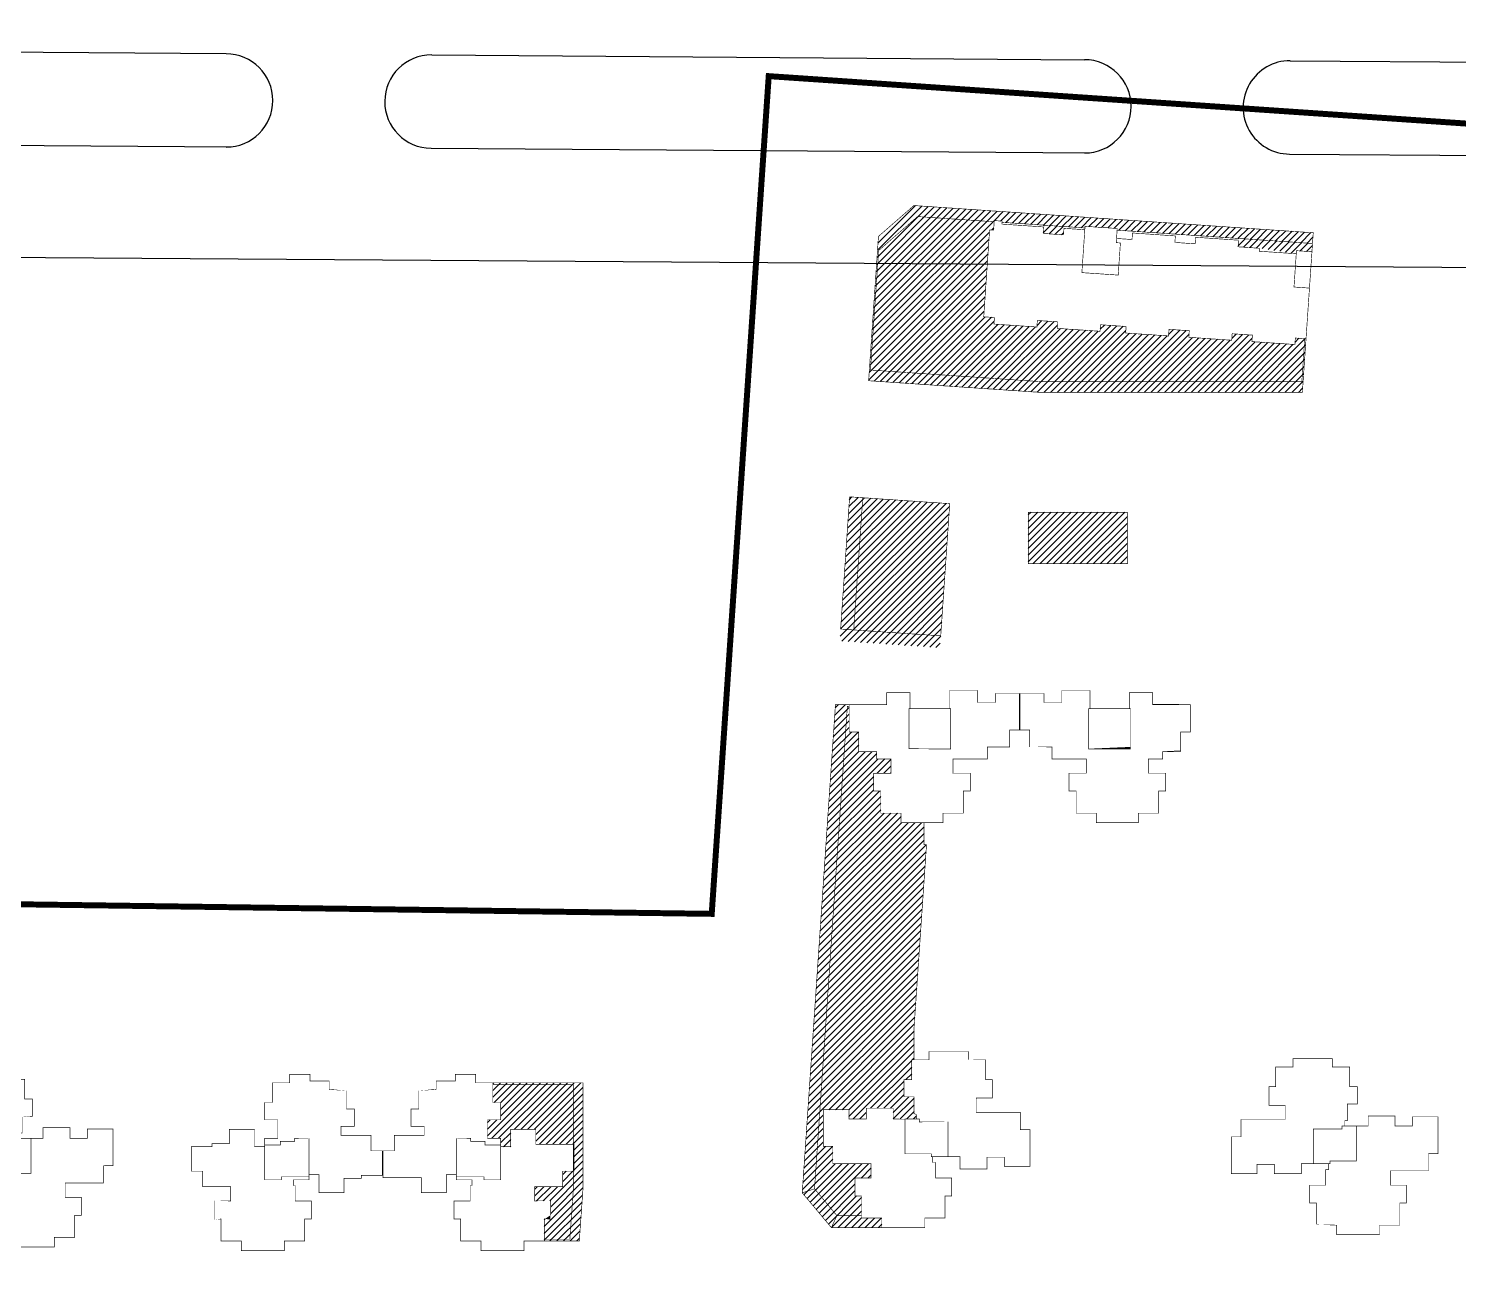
# Model space of a CAD drawing. Extents: x 37173252 to 74842692, y 59158332 to 118813339.
# Drawn here: x 37214940 to 37253249, y 59182842 to 59216184 of the extents above; entities that cross this region are included whole.
import ezdxf

# ---------------------------------------------------------------- set-up
doc = ezdxf.new("R2010")
doc.units = 0
doc.header["$LTSCALE"] = 1000
doc.header["$MEASUREMENT"] = 0
doc.linetypes.add('X-A7-L1-PLAN$0$DOTE', pattern=[2.4200000000000004, 2, -0.2, 0.02, -0.2])
for name, color, linetype in [('@YL', 2, 'Continuous'), ('DL_道路红线_干道网_', 6, 'Continuous'), ('DXPM', 4, 'Continuous'), ('SHAPE', 161, 'Continuous'), ('屋顶轮廓', 36, 'Continuous'), ('消防登高', 6, 'Continuous')]:
    doc.layers.add(name, color=color, linetype=linetype)
pattern_1 = [(45, (88528.27513276786, 0), (-561.2660075668219, 561.266007566822), [])]
pattern_2 = [(45, (0, 0), (-561.2660075668219, 561.266007566822), [])]

# ---------------------------------------------------------------- blocks, each defined once
blk = doc.blocks.new('T1lkx')
at = {"layer": 'SHAPE', "const_width": 100}
for points in [[(57663.69792203652, 108001.8171547665), (57663.69792203652, 104701.8171547666), (58963.69792203605, 104701.8171547667), (58963.69792203612, 101801.8171547667), (57263.69792166568, 101801.8171544098), (57263.69792147726, 99001.81715469783), (56863.69792166358, 99001.81715469771), (56863.69792166358, 98101.81715448677), (60763.69792184985, 98101.81715448677), (60763.69792184985, 99901.81713972393), (65263.69792240864, 99901.8171397239), (65263.69792240858, 98101.81714000388), (68163.70733287372, 98101.68058851325), (68163.70733287372, 99651.73246848745), (72463.78031949699, 99651.73246848745), (72463.78031949699, 93501.73246848745), (70863.69792259485, 93501.81713963077), (70863.69792979777, 90601.8171397239), (64463.69792203611, 90601.81753623647), (64463.69792203611, 88201.81715471762), (67163.69792222237, 88201.81715471762), (67163.69792222236, 85401.81715467329), (67163.69792222236, 85201.81715467329), (66063.69792166399, 85201.81715467332), (66063.69805874868, 81501.81715476654), (62663.69790992892, 81501.81715476605), (62663.69790992893, 79901.81715467291), (55463.69792203611, 79901.81715467291), (55463.69792203611, 81501.81715476605), (52063.69792166358, 81501.81715476605), (52063.69792166358, 84701.81715471762), (52063.69792166358, 85201.81715471762), (50963.69792203605, 85201.81715471765), (50963.69792203611, 88201.8179177062), (53663.69792222383, 88201.8179177062), (53663.69792222383, 90801.81753623647), (54163.69792166358, 90801.81715481145), (54163.69792166358, 91801.81715462518), (49563.69792240864, 91801.81715737445), (49563.69792240864, 89701.81715728132), (45063.69792184985, 89701.81715728132), (45063.69792184985, 91701.81715728108), (42163.69792203652, 91701.81715728108), (42163.69792203605, 90151.81753623647), (37863.69792203605, 90151.81753623647), (37863.69792222278, 96301.81734550161), (39463.69792184985, 96301.81715737421), (39463.69792203605, 99201.81715476651), (46863.69792211807, 99201.81715848016), (46863.69792119421, 101601.8171559668), (44163.37670738369, 101601.7978784767), (44163.37670738369, 104701.8171547666), (45263.74258598438, 104701.8250102367), (45263.71902746634, 108001.8171547666), (48163.69792203652, 108001.8171548286), (48163.69792203652, 109401.8171546736), (54763.69792166358, 109401.8171546736), (54763.69792166352, 108001.8171547667)], [(58763.69791868707, 98101.73475781963), (56363.69792203564, 98101.73475781963), (56363.69792240817, 97601.81715471832), (51563.69792240817, 97601.81715114145), (51563.69792184938, 91801.81715462518), (54363.69792259444, 91801.8171545225), (54363.69792283539, 92251.81715583768), (58763.69790501983, 92251.81715583768)]]:
    blk.add_lwpolyline(points, close=True, dxfattribs=at)
blk = doc.blocks.new('T2T3lkx')
at = {"layer": 'SHAPE', "const_width": 100}
for points in [[(126182.7408418109, 109634.1154297306), (123282.805865579, 109634.1082120165), (123282.805865579, 106334.1154297306), (121982.7408418109, 106334.1154297306), (121982.7405787456, 103434.1154297306), (124182.8017765404, 103434.4895577106), (124182.7408418109, 100334.1154297306), (121982.7408418109, 100334.1154297306), (121982.7408416246, 98934.11542973062), (120282.6549417264, 98934.11542973062), (120282.6516942655, 101834.115429969), (116082.8057474546, 101834.115429969), (116082.7404603411, 99434.11542693665), (113182.810671172, 99434.11543677817), (113182.7408410658, 98934.11542973062), (109682.6550111224, 98934.03037158842), (109682.7692264919, 94834.0303619816), (111582.7408412521, 94834.11543166847), (111582.740841252, 92234.29128712555), (116282.7408414383, 92234.11542958906), (116282.7408414383, 89834.11542968592), (113582.7408412521, 89834.11619267007), (113582.7408414383, 86834.11542964121), (114682.8018221323, 86834.11816760845), (114682.8110307171, 83134.29128722241), (118082.7408533593, 83134.11542968592), (118082.7408533593, 81534.11542964121), (125282.7408293311, 81534.11542964121), (125282.7408293311, 83134.11542968592), (128682.8127513196, 83134.29128722241), (128682.7408418109, 86834.11542964121), (129782.7408412521, 86834.11542964121), (129782.8089079968, 89834.11542968592), (127082.7408412521, 89834.11542968592), (127082.7408412521, 92434.11581120035), (126782.7408418332, 92434.11581120035), (126782.7408418332, 93384.11542958906), (129382.7408410658, 93384.11542963772), (129382.7408410658, 94234.11542958906), (131082.7408414383, 94234.11542958906), (131082.9019094623, 91234.11542968592), (135282.7408416246, 91234.11542968592), (135282.8259095599, 93634.11543224892), (138182.9284686766, 93634.11543792626), (138182.9284686766, 94134.11543792626), (141682.9084543811, 94134.12414910627), (141682.6554851656, 98234.11543195834), (139782.7408416246, 98234.11543195834), (139782.6554851656, 100834.1154296859), (134782.6555011698, 100834.3999512151), (134782.7408414383, 102334.1154296495), (136982.7412232806, 102334.1154296495), (136982.7412232806, 105234.1154296412), (135682.7408418109, 105234.1154296412), (135682.7408416246, 108534.1154296859), (132782.7408414383, 108534.1154297381), (132782.7408414383, 109934.1154295444), (129582.7408412521, 109934.1154295444), (129582.7408412521, 111034.1154296412), (126182.7408418109, 111034.1154296412)], [(157292.9989095125, 109634.1154297306), (160192.9338857443, 109634.1082120165), (160192.9338857443, 106334.1154297306), (161492.9989095125, 106334.1154297306), (161492.9991725779, 103434.1154297306), (159292.9379747829, 103434.4895577106), (159292.9989095125, 100334.1154297306), (161492.9989095125, 100334.1154297306), (161492.9989096988, 98934.11542973062), (163193.0848095969, 98934.11542973062), (163193.0880570579, 101834.115429969), (167392.9340038688, 101834.115429969), (167392.9277816316, 99334.14353556553), (170292.9290807677, 99334.13631768624), (170292.9290807677, 99334.13631768624), (173792.9705248314, 99333.96047819383), (173792.9705248314, 94834.0303619816), (171892.9989100713, 94834.11543166847), (171892.9989100713, 92234.29128712555), (167192.9989098851, 92234.11542958906), (167192.9989098851, 89834.11542968592), (169892.9989100713, 89834.11619267007), (169892.9989098851, 86834.11542964121), (168792.937929191, 86834.11816760845), (168792.9287206063, 83134.29128722241), (165392.9988979641, 83134.11542968592), (165392.9988979641, 81534.11542964121), (158192.9989219923, 81534.11542964121), (158192.9989219923, 83134.11542968592), (154792.9270000038, 83134.29128722241), (154792.9989095125, 86834.11542964121), (153692.9989100713, 86834.11542964121), (153692.9308433265, 89834.11542968592), (156392.9989100713, 89834.11542968592), (156392.9989100713, 92434.11581120035), (156692.9989094902, 92434.11581120035), (156692.9989094902, 93384.11542958906), (154092.9989102576, 93384.11542963772), (154092.9989102576, 94234.11542958906), (152392.9989098851, 94234.11542958906), (152392.8378418612, 91234.11542968592), (148192.9989096988, 91234.11542968592), (148192.9103059365, 93733.87081959238), (145292.8112826468, 93733.87082252814), (145292.8112826468, 93733.87082252814), (141792.8312969422, 93733.87082252814), (141793.0842661578, 98234.11543195834), (143692.9989096988, 98234.11543195834), (143693.0842661578, 100834.1154296859), (148693.0842501535, 100834.3999512151), (148692.9989098851, 102334.1154296495), (146492.9985280428, 102334.1154296495), (146492.9985280428, 105234.1154296412), (147792.9989095125, 105234.1154296412), (147792.9989096988, 108534.1154296859), (150692.9989098851, 108534.1154297381), (150692.9989098851, 109934.1154295444), (153892.9989100713, 109934.1154295444), (153892.9989100713, 111034.1154296412), (157292.9989095125, 111034.1154296412)], [(129382.7408408721, 100334.1151661404), (126982.7408416246, 100334.1149614655), (126982.7408416246, 99834.11516614043), (124582.7407194351, 99834.1153947466), (124582.7406622817, 99234.11554747605), (121982.7407190625, 99234.11554747605), (121982.7407190625, 93385.35603986465), (124782.7407194351, 93384.11516789132), (124782.7407194351, 93884.11516620003), (129382.7408410658, 93884.11516620003)], [(154092.9987878494, 100334.1151661404), (156492.9987870968, 100334.1149614655), (156492.9987870968, 99834.11516614043), (158892.9989092864, 99834.1153947466), (158892.9989664398, 99234.11554747605), (161492.9989096589, 99234.11554747605), (161492.9989096589, 93385.35603986465), (158692.9989092864, 93384.11516789132), (158692.9989092864, 93884.11516620003), (154092.9987876556, 93884.11516620003)]]:
    blk.add_lwpolyline(points, close=True, dxfattribs=at)
for points in [[(168792.9287207829, 83134.36227715283), (174665.9193848195, 83133.1630319751), (175282.9432061429, 91874.84604151506), (175282.9432061429, 109634.2826484959), (157292.9989095125, 109634.2932025522)], [(168792.9294680765, 83434.61002484051), (173085.6453705401, 83434.61002484051), (173682.8590000957, 91929.75149969361), (173686.4130141361, 109334.6096031846), (160192.9338857443, 109334.6096031846)]]:
    blk.add_lwpolyline(points, dxfattribs=at)
blk = doc.blocks.new('T10T12T13lkx')
at = {"layer": 'SHAPE', "const_width": 100}
for points in [[(596840.2519622577, 238176.7757216015), (596840.2519562508, 236576.7632274472), (603840.2519553194, 236576.7632011672), (603840.2519613262, 238176.7632011895), (607240.2869615824, 238176.7631884249), (607240.2869740294, 241376.7631883801), (607240.2869759742, 241876.7631883801), (608440.2519769568, 241876.7631838751), (608440.251992732, 244876.7631723723), (605540.251987024, 244876.7631832598), (605540.2519960342, 247276.7631814707), (611265.2520074112, 247276.7631757512), (611265.2520094095, 249276.7631664952), (615040.2520143611, 249276.7631502525), (615040.2520252562, 252126.7620555392), (616640.2520256196, 252126.7620495323), (616640.2520486166, 258226.7631441944), (612640.2520485207, 258226.7631592111), (612640.2520428894, 256726.7631738366), (609640.2520428894, 256726.7631850995), (609640.2520503984, 258726.7631850026), (604940.2520569246, 258726.7632026477), (604940.252038761, 255676.7631905927), (598340.2520391382, 255676.7632153683), (598340.2520492707, 258376.7632274783), (594440.2520485251, 258376.7632421139), (594440.252041389, 256376.7632455184), (588140.2520417802, 256376.7632546306), (588140.2520245104, 251776.7632546213), (589740.252023933, 251776.7632486144), (589740.2520121231, 248476.7632558098), (592740.2520115438, 248476.7632485023), (592740.2520070387, 247276.7632452995), (595140.2519957734, 247276.7632203649), (595140.2519867632, 244876.7632370715), (592240.2518196169, 244876.7630806477), (592240.2518091048, 242076.7507682737), (592240.2518083539, 241876.7507682737), (593440.2518775559, 241876.7507871186), (593440.251863665, 238176.7632404735)], [(636550.2520360767, 238176.7756472665), (636550.2520360767, 236576.7631531123), (629550.2520370081, 236576.7631531123), (629550.2520370081, 238176.7631531346), (626150.2170367519, 238176.7631531347), (626150.2170363187, 241376.7631530899), (626150.217036251, 241876.7631530899), (624950.2520352683, 241876.7631530899), (624950.2520307561, 244876.7631415871), (627850.2520364642, 244876.7631415871), (627850.2520364642, 247276.7631397981), (622125.2520250871, 247276.7631555719), (622125.2520305975, 249276.7631463159), (618350.2520256459, 249276.7631442456), (618350.2520254506, 252126.7620495323), (616750.2520250871, 252126.7620495323), (616750.2520249912, 258226.7631441944), (620750.2520250871, 258226.7631441939), (620750.2520250871, 256726.7631588194), (623750.2520250871, 256726.7631588194), (623750.2520250867, 258726.7631587225), (628450.2520185604, 258726.7631587225), (628450.2520252734, 255676.7631466675), (635050.2520248962, 255676.7631466647), (635050.2520249004, 258376.7631587747), (638950.2520256459, 258376.7631587686), (638950.2520252734, 256376.7631621731), (645250.2520248822, 256376.7631476333), (645250.2520248822, 251776.763147624), (643650.2520254597, 251776.763147624), (643650.2520248804, 248476.7631548194), (640650.2520254597, 248476.7631587747), (640650.2520254597, 247276.7631555719), (638250.2520367249, 247276.7631396477), (638250.2520367249, 244876.7631563542), (641150.2522038713, 244876.762989043), (641150.2522038713, 242076.7506766689), (641150.2522038713, 241876.7506766689), (639950.2521346693, 241876.7507000191), (639950.2521346693, 238176.763153374)], [(605140.2520250871, 248926.7631466154), (598140.2520256962, 248926.7631493432), (598140.252030564, 255676.763216119), (605140.2520250871, 255676.763216119)], [(635250.252024478, 248926.7631321733), (628250.2520259738, 248926.7822627237), (628250.2520259738, 255676.7631318549), (635250.2520250871, 255676.7631318549)], [(600808.2275622899, 170353.0939737926), (600808.2275622899, 168753.0939736951), (593608.2697856316, 168753.1987682652), (593608.2275622899, 170353.0939737442), (590208.2486682797, 170353.0939737442), (590208.2486682802, 173553.0939737398), (590208.2486682802, 174053.0939737398), (589108.2306140333, 174053.0939737398), (589108.2306140333, 177053.0939737398), (591808.2486678928, 177053.0939737398), (591808.2486678928, 179453.0939587492), (585408.2486675333, 179453.0939587492), (585408.2486675346, 182353.0939586523), (583808.2486679072, 182353.009287465), (583808.2486679072, 188503.009287465), (588108.248667716, 188503.009287466), (588108.248667716, 186953.0939737405), (591008.2306140333, 186953.0939738996), (591008.2486675202, 188753.0939587492), (595508.248668079, 188753.0939587492), (595508.248668079, 186953.0939736653), (599408.2486682653, 186953.0939737443), (599408.2486682821, 187853.0939737174), (599008.2486682653, 187853.0939739728), (599008.2486682653, 190653.0939736057), (597308.248668079, 190653.0939738366), (597308.248668079, 193353.0939737405), (597308.248668079, 193553.0939737405), (598608.2275622755, 193553.0939737405), (598608.2275622755, 196853.0939737926), (601408.248667334, 196853.0939738068), (601508.248667334, 196853.0939738074), (601508.2486682654, 198253.0939736951), (607808.2488118307, 198253.0939736951), (608108.2488118307, 198253.0939736951), (608108.2488116112, 196853.0939738061), (611008.1851175914, 196853.0939737926), (611008.2486682653, 194053.0939737398), (611008.2486682653, 193553.0939737398), (612109.0812744519, 193553.1073220709), (612109.0812744519, 190453.0939777854), (609408.2486678108, 190453.0939749915), (609408.2486641756, 188053.0939775027), (616808.2275624608, 188053.0939737926), (616808.2486682653, 185153.0939766322), (618408.2486648555, 185153.0264368689), (618408.2275622755, 179003.094355214), (614108.2486679072, 179003.109109954), (614108.2486679072, 180553.0939763035), (611208.248668079, 180553.0939763028), (611208.248668079, 178553.0939763028), (606708.2486675347, 178553.0939763028), (606708.2275622755, 180653.0935923188), (602108.2486682653, 180653.0935923147), (602108.2486682653, 179653.094355214), (602608.2275622755, 179653.094355214), (602608.2486677065, 177053.0939763035), (605308.2275622755, 177053.0939737398), (605308.2275622755, 174253.0939736958), (605308.2275622755, 174053.0939736958), (604208.2486682797, 174053.0939736958), (604208.2486682797, 170353.0939737926)], [(604708.2486675212, 186453.0939737014), (599908.248668258, 186453.0941645256), (599908.2299413749, 186953.1014638697), (597508.2486712261, 186952.9888201609), (597508.2486712261, 181103.0939678899), (601908.2486678965, 181103.0939678899), (601908.2486681396, 180653.0939735449), (604708.2486680798, 180653.0939735449)]]:
    blk.add_lwpolyline(points, close=True, dxfattribs=at)
for points in [[(593608.2697863369, 168753.1987682652), (585160.4090832138, 168752.8985285755), (580287.0052493179, 174570.7640691694), (585829.3036945777, 256096.5251638416), (585829.3036945777, 256375.6283754484), (588140.252041776, 256375.6283667724)], [(590208.2486682797, 170753.0939737927), (586093.6751548835, 170753.0939737927), (582346.9969124534, 175241.3386236202), (587832.5519696662, 256076.4026492458), (588140.2520406526, 256076.4026480906)], [(600694.3764808067, 236576.7629626539), (600694.3764808067, 232917.6458526176), (601093.2136604137, 232890.5157686233), (599008.248638828, 202239.6129200261), (599008.248638828, 196853.0939737947)], [(582346.9969124534, 175241.3386236202), (580287.0052493179, 174570.7640691694)], [(586093.6751548835, 170753.0939737927), (585160.4090832138, 168752.8985285755)]]:
    blk.add_lwpolyline(points, dxfattribs=at)
blk = doc.blocks.new('T11lkx')
at = {"layer": 'SHAPE', "const_width": 100}
for points in [[(692912.8255492351, 109833.4382551002), (690012.8466548133, 109833.4175522614), (690012.8255488626, 107033.4382550338), (690012.8255488626, 106533.4382550338), (688911.9718287489, 106533.4382550338), (688911.9718287489, 103433.4382590795), (691612.825549317, 103433.4382562855), (691612.825549317, 101033.4382587967), (684212.8255490507, 101033.4382550383), (684212.6298715523, 98133.43825764605), (682612.6509775422, 98133.54621622112), (682612.6509775422, 91983.4382575082), (686912.8255492351, 91983.43825750821), (686912.6298717386, 93533.43825755292), (689812.8255496076, 93533.43825755292), (689812.8255496076, 91983.43825750836), (694312.8255496076, 91983.43825750836), (694312.8252350069, 93633.43787360875), (698912.8255492351, 93633.43825494443), (698912.8255488626, 92633.43863674198), (698412.8255494214, 92633.43863692824), (698412.8255494214, 90033.43825755293), (695712.8255492351, 90033.43825503383), (695712.8255492351, 87233.43825494521), (695712.8255492351, 87033.43825494521), (696812.8255492351, 87033.43825494521), (696812.8255488626, 83333.43825503835), (700220.4152599252, 83333.43825508599), (700220.4152599252, 81733.43825498913), (707412.8255371279, 81733.43825498913), (707412.8255488626, 83333.43825503826), (710812.8255488626, 83333.43825503826), (710812.8255488626, 86533.43825503383), (710812.8255488626, 87033.43825503383), (711912.8224974773, 87033.43825503383), (711912.8224974773, 90033.43825503383), (709212.8255492351, 90033.43825759683), (709212.8255492351, 92433.43824004327), (715612.8255496076, 92433.43863650807), (715612.8255496076, 95333.43823994641), (717212.907946696, 95333.35356875905), (717212.6298719249, 101483.3535687592), (712913.0000934615, 101483.1591592361), (712912.6298719249, 99933.43825498992), (710012.8255496076, 99933.43825519364), (710012.8224974773, 101633.4382399958), (705512.8455445762, 101633.4882271692), (705512.907946696, 99933.43825519364), (701612.8255488626, 99933.43825480287), (701612.8255488626, 100833.4382550189), (702012.8255488626, 100833.4382550189), (702012.8255488626, 103633.4382551307), (703712.8255492351, 103633.4382549899), (703712.8255492351, 106333.4382549899), (703712.8255492351, 106533.4382549899), (702412.8255492351, 106533.4382549899), (702412.8255492351, 109833.4382550383), (699512.8255488626, 109833.438255086), (699512.8255488626, 111233.4382549891), (692912.8255492351, 111233.4382549891)], [(696312.8255611504, 99433.43844577321), (701112.825561523, 99433.43844577321), (701112.825561523, 99933.43825503756), (703512.8255609642, 99933.43825503756), (703512.825560357, 94083.43825520694), (699112.825561523, 94083.43825520694), (699112.8255617018, 93633.43826025317), (696312.8255617092, 93633.43826025317)]]:
    blk.add_lwpolyline(points, close=True, dxfattribs=at)
blk = doc.blocks.new('TG1lkx')
at = {"layer": 'SHAPE', "const_width": 100}
for points in [[(147662.7477901396, -319787.2471599218), (147660.2910481625, -328799.9855866409), (103885.3466242708, -331765.3084465014), (75066.49031234242, -331765.3084465023), (75066.4710475516, -307534.58785837), (80635.01102502202, -301968.9739763751), (147667.5989435166, -301987.243906707), (147666.7133407587, -305172.2754567014)], [(94237.09458780687, -303772.6813313806), (81380.10485815466, -303769.1771207578), (75265.83188523329, -309880.1185839032), (75260.36056558159, -329957.5077414662), (103824.695217402, -329965.2918514563), (147460.7791350934, -327009.3754280619), (147460.7791350934, -319787.1921061899)], [(109467.1704085688, -303776.8323336446), (95567.01293519267, -303773.0438045643)], [(147667.0908352286, -303787.2438350741), (114867.0939851108, -303778.3040988056)]]:
    blk.add_lwpolyline(points, dxfattribs=at)
at = {"layer": 'SHAPE'}
blk.add_lwpolyline([(94237.08814783173, -303572.45810384, 100, 100, 0), (94237.14915608568, -303572.45810384, 100, 100, 0), (94236.71303446067, -305172.6859522085, 100, 100, 0), (93566.72851973749, -305172.5033565015, 100, 100, 0), (93566.72851973749, -319772.275457009, 100, 100, 0), (95366.71305622917, -319772.275457009, 100, 100, 0), (95362.43433597276, -320872.3216079143, 100, 100, 0), (102566.7130436945, -320872.3216079143, 100, 100, 0), (102566.7130436945, -319775.8834364817, 100, 100, 0), (105967.0119986408, -319775.8834364815, 100, 100, 0), (105966.7131785228, -320872.3216079143, 100, 100, 0), (113166.7123789127, -320872.3216079143, 100, 100, 0), (113166.7123789127, -319772.2754570092, 100, 100, 0), (117467.0113654144, -319779.0176133176, 100, 100, 0), (117466.7133994757, -320872.3216079145, 100, 100, 0), (124666.7132976642, -320872.3216079145, 100, 100, 0), (124666.7132976642, -319765.9145233852, 100, 100, 0), (128066.7133109182, -319765.9145233852, 100, 100, 0), (128066.7133109182, -320872.3216079145, 100, 100, 0), (135266.7133306799, -320872.3216079145, 100, 100, 0), (135266.7133306799, -319784.8282390302, 100, 100, 0), (138662.7442150649, -319784.8282390302, 100, 100, 0), (138662.4367666611, -320870.3582734957, 100, 100, 0), (145866.713426529, -320872.3216079145, 100, 100, 0), (145866.713426529, -319786.7575869521, 100, 100, 0), (147662.736367911, -319772.2754570092, 100, 100, 0), (147666.7306605886, -305172.9841366336, 100, 100, 0), (145066.5756922438, -305172.2754567014, 100, 100, 0), (145066.575692244, -305684.5752558385, 100, 100, 0), (138866.7117269111, -305684.5752558399, 100, 100, 0), (138866.711726911, -305184.6213879879, 100, 100, 0), (135266.7272384739, -305183.8683040412, 100, 100, 0), (135267.0296514235, -304074.1915609441, 100, 100, 0), (128066.7133109182, -304072.2293057961, 100, 100, 0), (128066.7133109182, -305172.2754567014, 100, 100, 0), (124668.1220116303, -305172.2754567014, 100, 100, 0), (124668.1220116303, -304080.8290238753, 100, 100, 0), (117466.7133994752, -304072.2293057961, 100, 100, 0), (117466.7296690519, -305172.2754567012, 100, 100, 0), (114867.170356455, -305172.2754567012, 100, 100, 0), (114867.170356455, -303498.0805546194, 100, 100, 0), (109467.1704085688, -303496.6088541567, 100, 100, 0), (109467.0135295758, -304072.2293057959, 100, 100, 0), (105966.7131785228, -304072.2293057959, 100, 100, 0), (105966.7131785228, -305171.2114924451, 100, 100, 0), (102567.0281970345, -305171.2114924451, 100, 100, 0), (102567.0281970345, -304074.13706988, 100, 100, 0), (95567.01293519267, -304072.2293057959, 100, 100, 0), (95567.01293519267, -303572.45810384, 100, 100, 0), (94237.14914983806, -303572.4810277274, 0, 0, 0)], format="xyseb", dxfattribs=at)
at = {"layer": 'SHAPE', "const_width": 100}
for points in [[(109467.1704085688, -303496.6088541567), (109467.1704085688, -311276.6091485557), (115565.0516414783, -311272.2754566455), (115566.521707922, -305878.2712485166), (114866.5217179055, -305878.0804725259), (114867.1703564551, -303498.0805546194)], [(147666.7133407587, -311272.2754566455), (145066.5756922438, -311272.2754566455), (145066.5756922438, -305172.2754567014), (147666.7133407587, -305172.2754567014)]]:
    blk.add_lwpolyline(points, close=True, dxfattribs=at)
blk = doc.blocks.new('TP2lkx')
at = {"layer": 'SHAPE', "const_width": 100}
for points in [[(37416040.89286546, 59476690.256974), (37414534.22052871, 59454541.44350874), (37416729.14800658, 59454392.13363636), (37418236.85854548, 59476540.50847071)], [(37418236.88346385, 59476540.87478286), (37432802.1454987, 59475549.89675341), (37431295.48511572, 59453401.25901434), (37416729.14800658, 59454392.13363634)]]:
    blk.add_lwpolyline(points, close=True, dxfattribs=at)
blk = doc.blocks.new('gjxy')
at = {"layer": '屋顶轮廓'}
h = blk.add_hatch(dxfattribs=at)
h.set_pattern_fill('ANSI31', color=8, scale=500)
h.set_pattern_definition(pattern_1)
h.paths.add_polyline_path([(37426812.93236822, 58892477.74836741), (37420879.84734918, 58887302.49982062), (37419236.97697089, 58863127.53762539), (37447989.51537244, 58861173.5635737), (37491864.7795679, 58861164.0369598), (37492478.31170801, 58870155.86871407), (37492479.33089776, 58870170.80581219), (37492277.71251982, 58870182.8751052), (37491787.13359433, 58862964.05386146), (37448051.04813401, 58862973.55025556), (37419552.97346537, 58864918.0334449), (37420919.7179101, 58884948.84957761), (37427434.25434659, 58890631.16904867), (37440261.41999786, 58889755.94419616), (37440275.04840112, 58889955.68009976), (37441601.85346015, 58889865.53564084), (37441588.25336269, 58889665.41152763), (37455456.09074961, 58888719.17942449), (37455475.16663674, 58888998.75285519), (37460862.64032844, 58888631.15412793), (37460843.64063016, 58888351.575413), (37493567.48344749, 58886118.7578692), (37493690.02625603, 58887914.58170804)])
h.paths.add_polyline_path([(37492277.71251982, 58870182.8751052), (37490686.44357007, 58870278.13175498), (37490612.84023532, 58869195.06583237), (37483425.27516431, 58869685.4885039), (37483499.18293563, 58870768.49967262), (37480110.96699259, 58870998.75711778), (37480037.23284432, 58869913.76628706), (37472853.80145416, 58870401.94017774), (37472928.81798884, 58871505.80119989), (37469536.64205069, 58871736.32775965), (37469461.62551601, 58870632.46673749), (37462278.19424716, 58871120.64061993), (37462352.61964732, 58872211.4085023), (37458062.67363381, 58872509.70371045), (37457988.08838271, 58871412.18898416), (37450804.65781004, 58871900.36281928), (37450879.29656565, 58872994.2576082), (37447486.82237373, 58873224.80443678), (37447412.4817506, 58872130.88938727), (37440224.78151859, 58872619.35338125), (37440303.63564377, 58873716.57800207), (37438507.79322908, 58873838.62042595), (37439497.68594155, 58888404.79555205), (37440166.11630854, 58888359.18713399), (37440261.41999786, 58889755.94419616), (37427434.25434659, 58890631.16904867), (37420919.7179101, 58884948.84957761), (37419552.97346537, 58864918.0334449), (37448051.04813401, 58862973.55025556), (37491787.13359433, 58862964.05386146)], flags=17)
h = blk.add_hatch(dxfattribs=at)
h.set_pattern_fill('ANSI31', color=8, scale=500)
h.set_pattern_definition(pattern_2)
h.paths.add_polyline_path([(37448572.03084196, 58889188.89350484), (37448477.36173315, 58887795.8467629), (37451869.22336449, 58887565.34156291), (37451963.82964843, 58888957.46384291)])
h = blk.add_hatch(dxfattribs=at)
h.set_pattern_fill('ANSI31', color=8, scale=500)
h.set_pattern_definition(pattern_2)
h.paths.add_polyline_path([(37481196.2577544, 58886962.87296656), (37481100.95411832, 58885566.11640196), (37484692.60326712, 58885321.27915805), (37490844.3022778, 58884402.11304646), (37490879.03719244, 58884913.23394205), (37493473.19140797, 58884736.93959361), (37493567.48344749, 58886118.7578692)])
h = blk.add_hatch(dxfattribs=at)
h.set_pattern_fill('ANSI31', color=8, scale=500)
h.set_pattern_definition(pattern_1)
h.paths.add_polyline_path([(37432814.71704172, 58842533.58685324), (37418249.455023, 58843524.5648816), (37416605.98330297, 58819380.4351346), (37431172.32041211, 58818389.56051259)])
h.paths.add_polyline_path([(37416053.46440848, 58843673.94707383), (37414411.0558251, 58819529.74500698), (37416605.98330297, 58819380.4351346), (37418249.4300885, 58843524.19857055)])
h.paths.add_polyline_path([(37462578.72940922, 58841090.38609529), (37445978.70844708, 58841090.38609529), (37445978.70844708, 58832490.38604809), (37462578.72940922, 58832490.38604809)])
h.paths.add_polyline_path([(37558578.38300265, 58838589.22436896), (37535478.16315115, 58838589.22436896), (37535478.16315115, 58832489.22436896), (37558578.38300265, 58832489.22436896)])
h = blk.add_hatch(dxfattribs=at)
h.set_pattern_fill('ANSI31', color=8, scale=500)
h.set_pattern_definition(pattern_1)
h.paths.add_polyline_path([(37428927.78868544, 58785388.05041569), (37428528.95150584, 58785415.18049969), (37428528.95150584, 58789074.29786005), (37424674.82698128, 58789074.29787452), (37424674.82698729, 58790674.31036867), (37421274.8268887, 58790674.29788754), (37421274.82690258, 58794374.28543419), (37420074.82683338, 58794374.28541534), (37420074.82683413, 58794574.28541534), (37420074.82684465, 58797374.29772772), (37422974.82701179, 58797374.29788414), (37422974.8270208, 58799774.29786743), (37420574.82703207, 58799774.29789237), (37420574.82703657, 58800974.29789557), (37417574.82703716, 58800974.29790288), (37417574.82704896, 58804274.29789568), (37415974.82704954, 58804274.29790169), (37415974.82706568, 58808573.93729516), (37415667.1269947, 58808573.93729632), (37410181.57193749, 58727738.87327069), (37413928.25017992, 58723250.62862086), (37418042.82369331, 58723250.62862086), (37418042.82369331, 58726050.62862081), (37418042.82369331, 58726550.62862081), (37416942.80563907, 58726550.62862081), (37416942.80563907, 58729550.62862081), (37419642.82369293, 58729550.62862081), (37419642.82369293, 58731950.62860582), (37413242.82369256, 58731950.62860582), (37413242.82369257, 58734850.62860572), (37411642.82369294, 58734850.54393453), (37411642.82369294, 58741000.54393453), (37415942.82369275, 58741000.54393454), (37415942.82369275, 58739450.62862081), (37418842.80563907, 58739450.62862097), (37418842.82369255, 58741250.62860582), (37423342.82369311, 58741250.62860582), (37423342.82369311, 58739450.62862074), (37427242.8236933, 58739450.62862081), (37427242.82369331, 58740350.62862079), (37426842.8236933, 58740350.62862104), (37426842.8236933, 58743150.62862068), (37425142.82369311, 58743150.62862091), (37425142.82369311, 58745850.62862081), (37425142.82369311, 58746050.62862081), (37426442.80258731, 58746050.62862081), (37426442.80258731, 58749350.62862086), (37426842.82366386, 58749350.62862086), (37426842.82366386, 58754737.14756709)])
h.paths.add_polyline_path([(37415667.1269947, 58808573.93729632), (37415974.82706568, 58808573.93729516), (37415974.8270668, 58808873.16301385), (37413663.87871961, 58808873.16302252), (37413663.87871961, 58808594.05981091), (37408121.58027435, 58727068.29871624), (37410181.57193749, 58727738.87327069)])
h.paths.add_polyline_path([(37410181.57193749, 58727738.87327069), (37408121.58027435, 58727068.29871624), (37412994.98410825, 58721250.43317565), (37413928.25017992, 58723250.62862086)])
h.paths.add_polyline_path([(37421442.80258732, 58722850.62862081), (37418042.82369331, 58722850.62862081), (37418042.82369331, 58723250.62862086), (37413928.25017992, 58723250.62862086), (37412994.98410825, 58721250.43317565), (37421442.84481066, 58721250.73341534)])
h = blk.add_hatch(dxfattribs=at)
h.set_pattern_fill('ANSI31', color=8, scale=500)
h.set_pattern_definition(pattern_1)
h.paths.add_polyline_path([(37369805.8671703, 58745202.41267622), (37356312.38804191, 58745202.41267622), (37356312.38804191, 58742201.91850276), (37357612.45306567, 58742201.91850276), (37357612.45332874, 58739301.91850276), (37355412.39213094, 58739302.29263075), (37355412.45306567, 58736201.91850276), (37357612.45306567, 58736201.91850276), (37357612.45306586, 58734801.91850276), (37359312.53896575, 58734801.91850276), (37359312.54221322, 58737701.918503), (37363512.38816003, 58737701.918503), (37363512.38193779, 58735201.9466086), (37366412.38323693, 58735201.93939072), (37369803.82507218, 58735201.76900719)])
h.paths.add_polyline_path([(37371402.39736231, 58745502.08572153), (37356312.38804191, 58745502.09457429), (37356312.38804191, 58745202.41267622), (37369805.8671703, 58745202.41267622), (37369803.82507218, 58735201.76900719), (37369912.42468099, 58735201.76355123), (37369912.42468099, 58730701.83343501), (37369802.90620133, 58730701.83833861), (37369802.31315625, 58727797.55457272), (37369205.0995267, 58719302.41309787), (37364912.38362424, 58719302.41309787), (37364912.38287695, 58719002.16535018), (37370785.37354098, 58719000.96610501), (37371402.39736231, 58727742.64911455)])
h.paths.add_polyline_path([(37369802.31315625, 58727797.55457272), (37369802.90620133, 58730701.83833861), (37368012.45306623, 58730701.9185047), (37368012.45306623, 58728102.09436016), (37363312.45306604, 58728101.91850262), (37363312.45306604, 58725701.91850272), (37366012.45306623, 58725701.9192657), (37366012.45306604, 58722701.91850267), (37364912.39208535, 58722701.92124064), (37364912.38362424, 58719302.41309787), (37369205.0995267, 58719302.41309787)], flags=17)
at = {"layer": '@YL', "color": 1, "linetype": 'X-A7-L1-PLAN$0$DOTE', "ltscale": 2.5, "const_width": 1000}
blk.add_lwpolyline([(37694870.82885394, 58598762.09891214), (37701523.97643694, 58893815.77633371), (37402505.97976336, 58914156.46612253), (37392958.78478655, 58773808.07359018), (37234505.90851244, 58776000.15899362), (37199566.61695513, 58628836.71297922), (37199384.53535876, 58602141.71886911)], close=True, dxfattribs=at)
at = {"layer": 'SHAPE', "const_width": 100}
blk.add_lwpolyline([(37445978.70844708, 58841090.38609529), (37462578.72940922, 58841090.38609529), (37462578.72940922, 58832490.38604809), (37445978.70844708, 58832490.38604809)], close=True, dxfattribs=at)
at = {"layer": '屋顶轮廓', "rotation": 356.1122530041462}
blk.add_blockref('TG1lkx', (37366837.55747012, 59199219.04107706), dxfattribs=at)
at = {"layer": '屋顶轮廓'}
for name, p in [('TP2lkx', (12.57154301553965, -633016.3099001646)), ('T10T12T13lkx', (36827834.57502503, 58552497.53464707)), ('T11lkx', (36797371.37658951, 58638317.10034382)), ('T1lkx', (37220228.37189447, 58638100.10107462)), ('T2T3lkx', (37196119.45415616, 58635867.80307303))]:
    blk.add_blockref(name, p, dxfattribs=at)

msp = doc.modelspace()

# ---------------------------------------------------------------- hatches: boundary and pattern name
at = {"layer": 'DXPM'}
h = msp.add_hatch(dxfattribs=at)
h.set_pattern_fill('ANSI31', color=3, scale=500)
h.set_pattern_definition([(45, (525594.2135760635, 719402.8489548042), (-561.2660075668219, 561.266007566822), [])])
edge = h.paths.add_edge_path()
edge.add_line((37251609.29443296, 59455031.68350083), (37247369.68145239, 59455031.68350083))
edge.add_line((37247369.68145239, 59455031.68350083), (37235793.66509082, 59422077.50074053))
edge.add_line((37235793.66509082, 59422077.50074053), (37218587.28919655, 59357923.23732547))
edge.add_arc((37334491.02620281, 59326837.4893127), 119999.9999230386, 164.9864245769428, 165.7212556637104)
edge.add_line((37218198.15066832, 59356434.23037401), (37200078.01068217, 59285235.74336168))
edge.add_arc((37316370.8862922, 59255639.0022808), 120000.0000010792, 165.7212556635506, 168.3180353469372)
edge.add_line((37198856.49492482, 59279936.48819627), (37185751.64689524, 59216555.10604323))
edge.add_line((37185751.64689524, 59216555.10604323), (37185751.64689524, 59196799.97575283))
edge.add_line((37185751.64689524, 59196799.97575283), (37202773.64130298, 59279126.57199655))
edge.add_arc((37316370.88628353, 59255639.00228001), 115999.9999929291, 165.7212556634007, 168.3180353469914, ccw=False)
edge.add_line((37203954.43986844, 59284249.18532316), (37222074.57986048, 59355447.67235776))
edge.add_arc((37334491.0260864, 59326837.48936308), 115999.9997976466, 164.9864245766201, 165.7212556635539, ccw=False)
edge.add_line((37222450.74710411, 59356887.04574291), (37239617.84555823, 59420894.86255683))
edge.add_line((37239617.84555823, 59420894.86255683), (37251609.29443296, 59455031.68350083))

# ---------------------------------------------------------------- linework, layer by layer
at = {"layer": 'DL_道路红线_干道网_', "color": 8}
for p, q in [((37220232.5574009, 59215506.76273374), (37202741.54843983, 59215634.59187235)), ((37225741.01343816, 59215477.71679465), (37243232.02239925, 59215349.88765605)), ((37248740.47843651, 59215320.84171693), (37266231.4873976, 59215193.01257839)), ((37202724.49680095, 59213134.6500247), (37220370.08306523, 59213014.2927591)), ((37225723.9617993, 59212977.77494693), (37243369.54806299, 59212857.41768131)), ((37248723.42679765, 59212820.89986923), (37266369.01306134, 59212700.54260361)), ((37185751.64689524, 59210250.34889615), (37352822.51863246, 59209110.78951959)), ((37197269.20888986, 59210171.78973741), (37352830.40867462, 59209110.73569484))]:
    msp.add_line(p, q, dxfattribs=at)
for centre, radius, start, end in [((37220232.5574009, 59214256.7336569), 1250.02907684393, 270, 90), ((37225732.48761874, 59214227.7458708), 1250.000000002461, 89.60920209491442, 269.6092020949144), ((37243232.02239925, 59214099.8585792), 1250.02907684393, 270, 90), ((37248731.95261923, 59214070.87079304), 1250.000000002461, 89.6092020948835, 269.6092020948835)]:
    msp.add_arc(centre, radius, start, end, dxfattribs=at)

# ---------------------------------------------------------------- block references
at = {"layer": '消防登高', "xscale": 0.16, "yscale": 0.16, "zscale": 0.16}
msp.add_blockref('gjxy', (31250369.46522019, 49788644.25296793), dxfattribs=at)

doc.saveas('drawing.dxf')
